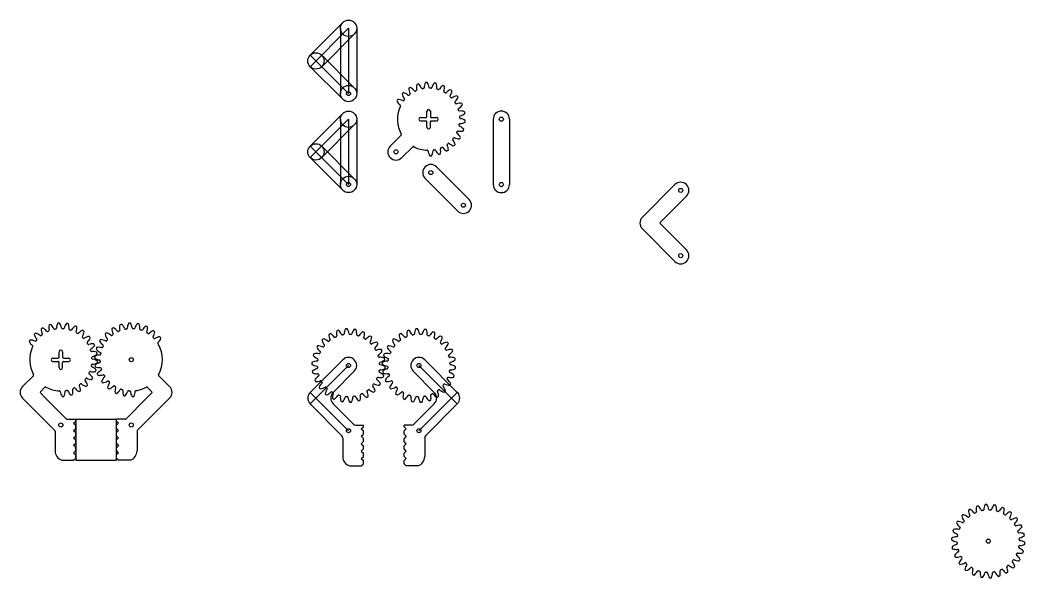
# Model space of a CAD drawing. Header units: millimetres. Extents: x -96 to 4714, y -506 to 1656.
# Drawn here: x -96 to 1137, y -471 to 213 of the extents above; entities that cross this region are included whole.
import ezdxf

# ---------------------------------------------------------------- set-up
doc = ezdxf.new("R2010")
doc.units = ezdxf.units.MM
doc.layers.add('Capa1', color=3, linetype='Continuous')
doc.layers.add('Capa2', color=1, linetype='Continuous')

msp = doc.modelspace()

# ---------------------------------------------------------------- linework, layer by layer
at = {"layer": 'Capa1'}
for p, q in [((259.967, 155.429), (307.038, 202.5)), ((307.038, 202.5), (307.038, 122.5)), ((307.038, 122.5), (259.967, 169.571)), ((259.967, 43.975), (307.038, 91.046)), ((307.038, 91.046), (307.038, 11.046)), ((307.038, 11.046), (259.967, 58.117)), ((259.967, -257.876), (307.038, -210.805)), ((440.479, -257.876), (393.408, -210.805)), ((307.038, -290.805), (259.967, -243.734)), ((393.408, -290.805), (440.479, -243.734)), ((-27.61, -276.693), (22.39, -276.693)), ((-27.61, -276.693), (-27.61, -326.693)), ((22.39, -326.693), (22.39, -276.693)), ((-27.61, -326.693), (22.39, -326.693))]:
    msp.add_line(p, q, dxfattribs=at)
at = {"layer": 'Capa2'}
for p, q in [((259.967, 169.571), (299.967, 209.571)), ((297.038, 202.5), (297.038, 122.5)), ((317.038, 202.5), (317.038, 122.5)), ((274.109, 155.429), (314.109, 195.429)), ((314.109, 129.571), (274.109, 169.571)), ((299.967, 115.429), (259.967, 155.429)), ((403.128, 94.259), (403.128, 100.723)), ((407.428, 100.723), (407.428, 94.259)), ((259.967, 58.117), (299.967, 98.117)), ((297.038, 91.046), (297.038, 11.046)), ((317.038, 91.046), (317.038, 11.046)), ((395.601, 93.196), (402.065, 93.196)), ((395.601, 88.896), (402.065, 88.896)), ((403.128, 81.368), (403.128, 87.832)), ((407.428, 81.368), (407.428, 87.832)), ((408.492, 93.196), (414.956, 93.196)), ((408.492, 88.896), (414.956, 88.896)), ((484.483, 91.046), (484.483, 11.046)), ((504.483, 91.046), (504.483, 11.046)), ((274.109, 43.975), (314.109, 83.975)), ((358.207, 58.117), (371.624, 71.534)), ((314.109, 18.117), (274.109, 58.117)), ((372.349, 43.975), (385.767, 57.392)), ((299.967, 3.975), (259.967, 43.975)), ((455.073, -7.34), (415.073, 32.66)), ((440.931, -21.482), (400.931, 18.518)), ((667.436, -29.129), (707.436, 10.871)), ((689.356, -35.493), (721.578, -3.271)), ((721.578, -69.129), (689.356, -36.908)), ((707.436, -83.271), (667.436, -43.271)), ((-47.945, -200.551), (-47.945, -194.087)), ((-43.645, -194.087), (-43.645, -200.551)), ((-55.472, -201.614), (-49.008, -201.614)), ((-55.472, -205.914), (-49.008, -205.914)), ((-47.945, -213.442), (-47.945, -206.978)), ((-43.645, -213.442), (-43.645, -206.978)), ((-42.581, -201.614), (-36.117, -201.614)), ((-42.581, -205.914), (-36.117, -205.914)), ((259.967, -243.734), (299.967, -203.734)), ((440.479, -243.734), (400.479, -203.734)), ((288.251, -243.734), (314.109, -217.876)), ((412.195, -243.734), (386.337, -217.876)), ((-92.866, -236.693), (-79.449, -223.276)), ((87.646, -236.693), (74.229, -223.276)), ((-70.946, -243.057), (-65.306, -237.418)), ((-64.582, -250.836), (-70.946, -244.472)), ((59.362, -250.836), (65.726, -244.472)), ((65.726, -243.057), (60.087, -237.418)), ((-53.159, -290.543), (-92.866, -250.836)), ((-39.017, -276.401), (-64.582, -250.836)), ((33.797, -276.401), (59.362, -250.836)), ((47.939, -290.543), (87.646, -250.836)), ((298.967, -296.876), (259.967, -257.876)), ((313.109, -282.734), (288.251, -257.876)), ((387.337, -282.734), (412.195, -257.876)), ((401.479, -296.876), (440.479, -257.876)), ((-38.31, -276.693), (-27.61, -276.693)), ((-30.121, -281.467), (-27.597, -278.945)), ((-30.121, -281.467), (-27.599, -283.991)), ((-27.597, -278.945), (-27.61, -276.693)), ((22.377, -278.945), (22.39, -276.693)), ((24.901, -281.467), (22.377, -278.945)), ((24.901, -281.467), (22.38, -283.991)), ((33.09, -276.693), (22.39, -276.693)), ((-52.866, -291.25), (-52.866, -315.416)), ((-30.123, -290.512), (-27.599, -287.991)), ((-30.123, -290.512), (-27.602, -293.036)), ((-27.602, -297.036), (-27.602, -293.036)), ((-27.599, -287.991), (-27.599, -283.991)), ((22.38, -287.991), (22.38, -283.991)), ((24.904, -290.512), (22.38, -287.991)), ((24.904, -290.512), (22.382, -293.036)), ((22.382, -297.036), (22.382, -293.036)), ((47.646, -291.25), (47.646, -315.416)), ((316.109, -283.734), (325.223, -283.734)), ((322.71, -297.553), (325.234, -295.031)), ((322.712, -288.507), (325.236, -285.986)), ((322.712, -288.507), (325.234, -291.031)), ((325.236, -285.986), (325.223, -283.734)), ((325.234, -295.031), (325.234, -291.031)), ((375.21, -285.986), (375.223, -283.734)), ((377.734, -288.507), (375.21, -285.986)), ((377.734, -288.507), (375.213, -291.031)), ((375.213, -295.031), (375.213, -291.031)), ((377.737, -297.553), (375.213, -295.031)), ((384.337, -283.734), (375.223, -283.734)), ((-30.129, -308.603), (-27.605, -306.081)), ((-30.126, -299.557), (-27.602, -297.036)), ((-30.126, -299.557), (-27.605, -302.081)), ((-27.605, -306.081), (-27.605, -302.081)), ((24.906, -299.557), (22.382, -297.036)), ((24.906, -299.557), (22.385, -302.081)), ((22.385, -306.081), (22.385, -302.081)), ((24.909, -308.603), (22.385, -306.081)), ((299.967, -299.876), (299.967, -322.457)), ((322.707, -306.598), (325.231, -304.077)), ((322.707, -306.598), (325.228, -309.122)), ((322.71, -297.553), (325.231, -300.077)), ((325.231, -304.077), (325.231, -300.077)), ((377.737, -297.553), (375.215, -300.077)), ((375.215, -304.077), (375.215, -300.077)), ((377.739, -306.598), (375.215, -304.077)), ((377.739, -306.598), (375.218, -309.122)), ((400.479, -299.876), (400.479, -322.457)), ((-30.131, -317.648), (-27.607, -315.127)), ((-30.131, -317.648), (-27.61, -320.172)), ((-30.129, -308.603), (-27.607, -311.127)), ((-27.61, -324.172), (-27.61, -320.172)), ((-27.607, -315.127), (-27.607, -311.127)), ((24.909, -308.603), (22.388, -311.127)), ((22.388, -315.127), (22.388, -311.127)), ((24.912, -317.648), (22.388, -315.127)), ((24.912, -317.648), (22.39, -320.172)), ((22.39, -324.172), (22.39, -320.172)), ((322.704, -315.643), (325.228, -313.122)), ((322.704, -315.643), (325.226, -318.167)), ((325.226, -322.167), (325.226, -318.167)), ((325.228, -313.122), (325.228, -309.122)), ((375.218, -313.122), (375.218, -309.122)), ((377.742, -315.643), (375.218, -313.122)), ((377.742, -315.643), (375.221, -318.167)), ((375.221, -322.167), (375.221, -318.167)), ((-44.564, -326.693), (-30.134, -326.693)), ((-30.134, -326.693), (-27.61, -324.172)), ((24.914, -326.693), (22.39, -324.172)), ((39.344, -326.693), (24.914, -326.693)), ((322.699, -333.734), (325.223, -331.212)), ((322.702, -324.689), (325.226, -322.167)), ((322.702, -324.689), (325.223, -327.212)), ((325.223, -331.212), (325.223, -327.212)), ((377.745, -324.689), (375.221, -322.167)), ((377.745, -324.689), (375.223, -327.212)), ((375.223, -331.212), (375.223, -327.212)), ((377.747, -333.734), (375.223, -331.212)), ((308.269, -333.734), (322.699, -333.734)), ((392.177, -333.734), (377.747, -333.734))]:
    msp.add_line(p, q, dxfattribs=at)
for centre, radius in [((307.038, 202.5), 10), ((267.038, 162.5), 10), ((307.038, 122.5), 10), ((307.038, 122.5), 2.5), ((307.038, 91.046), 10), ((494.483, 91.046), 2.5), ((267.038, 51.046), 10), ((365.278, 51.046), 2.5), ((408.002, 25.589), 2.5), ((307.038, 11.046), 10), ((307.038, 11.046), 2.5), ((494.483, 11.046), 2.5), ((714.507, 3.8), 2.5), ((448.002, -14.411), 2.5), ((714.507, -76.2), 2.5), ((40.575, -203.764), 2.5), ((307.038, -210.805), 2.5), ((393.408, -210.805), 2.5), ((-45.795, -283.764), 2.5), ((-45.795, -283.764), 2.5), ((40.575, -283.764), 2.5), ((40.575, -283.764), 2.5), ((307.038, -290.805), 2.5), ((393.408, -290.805), 2.5), ((1091.707, -426.124), 2.5)]:
    msp.add_circle(centre, radius, dxfattribs=at)
for centre, radius, start, end in [((414.16, 129.294), 14.292, 152.536647, 178.522092), ((405.278, 91.046), 45, 92.083736, 94.843545), ((391.848, 127.944), 14.292, 8.405189, 34.390634), ((405.278, 91.046), 45, 133.622197, 136.382007), ((370.758, 109.759), 14.292, 49.94365, 75.929096), ((405.278, 91.046), 45, 119.776043, 122.535853), ((395.367, 129.04), 14.292, 180.228954, 206.2144), ((376.239, 117.476), 14.292, 36.097496, 62.082942), ((388.595, 126.485), 1, 216.097496, 295.2083), ((405.278, 91.046), 38.17, 113.257442, 115.2083), ((389.811, 127.033), 1, 293.257442, 12.368246), ((404.748, 130.308), 14.292, 166.3828, 192.368246), ((405.278, 91.046), 45, 105.92989, 108.689699), ((383.408, 123.657), 14.292, 22.251343, 48.236788), ((397.561, 129.448), 1, 202.251343, 281.362146), ((405.278, 91.046), 38.17, 99.411289, 101.362146), ((398.873, 129.688), 1, 279.411289, 358.522092), ((406.976, 130.179), 1, 188.405189, 267.515992), ((405.278, 91.046), 38.17, 85.565135, 87.515992), ((408.307, 130.098), 1, 265.565135, 344.675938), ((423.055, 126.057), 14.292, 138.690493, 164.675938), ((405.278, 91.046), 45, 78.237582, 80.997391), ((401.069, 130.085), 14.292, 354.559035, 20.54448), ((416.292, 128.635), 1, 174.559035, 253.669838), ((405.278, 91.046), 38.17, 71.718981, 73.669838), ((417.565, 128.239), 1, 251.718981, 330.829784), ((430.917, 120.785), 14.292, 124.844339, 150.829784), ((405.278, 91.046), 45, 64.391428, 67.151237), ((424.967, 124.907), 1, 160.712881, 239.823685), ((410.534, 129.958), 14.292, 340.712881, 6.698327), ((405.278, 91.046), 38.17, 57.872827, 59.823685), ((426.109, 124.217), 1, 237.872827, 316.98363), ((437.289, 113.785), 14.292, 110.998185, 136.98363), ((419.694, 127.57), 14.292, 326.866727, 352.852173), ((405.278, 91.046), 45, 50.545274, 53.305083), ((405.278, 91.046), 45, 147.468351, 150.22816), ((378.846, 120.082), 14.292, 207.921262, 233.906707), ((367.283, 100.954), 14.292, 63.789804, 89.77525), ((386.563, 125.564), 14.292, 194.075108, 220.060554), ((374.037, 114.673), 1, 243.789804, 322.900608), ((405.278, 91.046), 38.17, 140.94975, 142.900608), ((374.859, 115.723), 1, 320.94975, 40.060554), ((380.599, 121.463), 1, 229.94365, 309.054454), ((405.278, 91.046), 38.17, 127.103596, 129.054454), ((381.649, 122.285), 1, 307.103596, 26.2144), ((432.499, 119.211), 1, 146.866727, 225.977531), ((405.278, 91.046), 38.17, 44.026673, 45.977531), ((433.442, 118.268), 1, 224.026673, 303.137477), ((441.801, 105.464), 14.292, 97.152031, 123.137477), ((438.448, 111.879), 1, 133.020573, 212.131377), ((405.278, 91.046), 38.17, 30.180519, 32.131377), ((428.016, 123.058), 14.292, 313.020573, 339.006019), ((405.278, 91.046), 45, 36.69912, 39.45893), ((405.278, 91.046), 38.17, 156.746762, 208.690379), ((405.278, 91.046), 38.17, 154.795904, 156.746762), ((369.837, 107.726), 1, 334.795904, 53.906707), ((405.278, 100.723), 2.15, 0, 180), ((439.138, 110.737), 1, 210.180519, 289.291323), ((444.19, 96.304), 14.292, 83.305877, 109.291323), ((442.47, 103.335), 1, 119.17442, 198.285223), ((405.278, 91.046), 38.17, 16.334365, 18.285223), ((442.867, 102.062), 1, 196.334365, 275.445169), ((435.016, 116.687), 14.292, 299.17442, 325.159865), ((444.318, 86.839), 14.292, 69.459723, 95.445169), ((405.278, 91.046), 45, 22.852967, 25.612776), ((405.278, 91.046), 45, 9.006813, 11.766622), ((494.483, 91.046), 10, 0, 180), ((395.601, 91.046), 2.15, 90, 270), ((402.065, 94.196), 1, 270, 315.572996), ((402.065, 87.896), 1, 44.427004, 90), ((405.278, 91.046), 3.5, 134.427004, 135.572996), ((405.278, 91.046), 3.5, 224.427004, 225.572996), ((402.128, 94.259), 1, 314.427004, 0), ((402.128, 87.832), 1, 0, 45.572996), ((408.428, 94.259), 1, 180, 225.572996), ((408.428, 87.832), 1, 134.427004, 180), ((405.278, 91.046), 3.5, 44.427004, 45.572996), ((405.278, 91.046), 3.5, 314.427004, 315.572996), ((408.492, 94.196), 1, 224.427004, 270), ((408.492, 87.896), 1, 90, 135.572996), ((414.956, 91.046), 2.15, 270, 90), ((444.331, 94.077), 1, 105.328266, 184.439069), ((405.278, 91.046), 38.17, 2.488212, 4.439069), ((444.411, 92.746), 1, 182.488212, 261.599015), ((443.526, 99.93), 14.292, 271.482112, 297.467557), ((440.288, 108.825), 14.292, 285.328266, 311.313711), ((442.177, 77.619), 14.292, 55.61357, 81.599015), ((405.278, 91.046), 45, 355.160659, 357.920468), ((405.278, 81.368), 2.15, 180, 0), ((440.719, 74.365), 1, 154.795904, 233.906707), ((405.278, 91.046), 38.17, 334.795904, 336.746762), ((441.266, 75.582), 1, 77.635958, 156.746762), ((444.541, 90.519), 14.292, 257.635958, 283.621403), ((443.681, 83.332), 1, 168.642058, 247.752861), ((405.278, 91.046), 38.17, 348.642058, 350.592915), ((443.921, 84.643), 1, 91.482112, 170.592915), ((437.892, 69.178), 14.292, 41.767416, 67.752861), ((405.278, 91.046), 45, 341.314505, 344.074314), ((370.917, 72.241), 1, 315, 28.690379), ((429.958, 60.628), 1, 49.94365, 129.054454), ((435.697, 66.369), 1, 140.94975, 220.060554), ((405.278, 91.046), 38.17, 320.94975, 322.900608), ((423.994, 56.527), 14.292, 14.075108, 40.060554), ((436.52, 67.418), 1, 63.789804, 142.900608), ((443.273, 81.138), 14.292, 243.789804, 269.77525), ((431.711, 62.009), 14.292, 27.921262, 53.906707), ((405.278, 91.046), 45, 327.468351, 330.22816), ((365.278, 51.046), 10, 135, 315), ((386.474, 56.685), 1, 61.309621, 135), ((405.278, 91.046), 38.17, 241.309621, 267.515992), ((405.278, 91.046), 38.17, 265.565135, 267.515992), ((403.581, 51.913), 1, 8.405189, 87.515992), ((418.708, 54.148), 14.292, 188.405189, 214.390634), ((396.397, 52.797), 14.292, 332.536647, 358.522092), ((411.683, 52.403), 1, 99.411289, 178.522092), ((405.278, 91.046), 38.17, 279.411289, 281.362146), ((412.995, 52.643), 1, 22.251343, 101.362146), ((427.148, 58.434), 14.292, 202.251343, 228.236788), ((405.808, 51.783), 14.292, 346.3828, 12.368246), ((420.745, 55.059), 1, 113.257442, 192.368246), ((405.278, 91.046), 38.17, 293.257442, 295.2083), ((421.961, 55.606), 1, 36.097496, 115.2083), ((434.317, 64.615), 14.292, 216.097496, 242.082942), ((405.278, 91.046), 45, 299.776043, 302.535853), ((428.908, 59.806), 1, 127.103596, 206.2144), ((415.189, 53.051), 14.292, 0.228954, 26.2144), ((405.278, 91.046), 38.17, 307.103596, 309.054454), ((439.798, 72.333), 14.292, 229.94365, 255.929096), ((405.278, 91.046), 45, 313.622197, 316.382007), ((405.278, 91.046), 45, 272.083736, 274.843545), ((405.278, 91.046), 45, 285.92989, 288.689699), ((408.002, 25.589), 10, 45, 225), ((714.507, 3.8), 10, 315, 135), ((494.483, 11.046), 10, 180, 0), ((448.002, -14.411), 10, 225, 45), ((674.507, -36.2), 10, 135, 225), ((690.063, -36.2), 1, 135, 225), ((714.507, -76.2), 10, 225, 45), ((-36.913, -165.516), 14.292, 152.536647, 178.522092), ((-45.795, -203.764), 45, 92.083736, 94.843545), ((-59.225, -166.867), 14.292, 8.405189, 34.390634), ((-28.018, -168.753), 14.292, 138.690493, 164.675938), ((-45.795, -203.764), 45, 78.237582, 80.997391), ((-50.004, -164.725), 14.292, 354.559035, 20.54448), ((49.893, -165.62), 14.292, 151.882528, 177.867973), ((40.575, -203.764), 45, 91.429617, 94.189426), ((27.568, -166.716), 14.292, 7.75107, 33.736516), ((58.751, -168.958), 14.292, 138.036374, 164.021819), ((40.575, -203.764), 45, 77.583463, 80.343272), ((36.812, -164.679), 14.292, 353.904916, 19.890362), ((-45.795, -203.764), 45, 133.622197, 136.382007), ((-80.315, -185.052), 14.292, 49.94365, 75.929096), ((-45.795, -203.764), 45, 119.776043, 122.535853), ((-55.706, -165.77), 14.292, 180.228954, 206.2144), ((-69.424, -172.525), 1, 307.103596, 26.2144), ((-74.834, -177.334), 14.292, 36.097496, 62.082942), ((-62.478, -168.325), 1, 216.097496, 295.2083), ((-45.795, -203.764), 38.17, 113.257442, 115.2083), ((-61.262, -167.778), 1, 293.257442, 12.368246), ((-46.325, -164.502), 14.292, 166.3828, 192.368246), ((-45.795, -203.764), 45, 105.92989, 108.689699), ((-67.665, -171.153), 14.292, 22.251343, 48.236788), ((-53.512, -165.362), 1, 202.251343, 281.362146), ((-45.795, -203.764), 38.17, 99.411289, 101.362146), ((-52.2, -165.122), 1, 279.411289, 358.522092), ((-44.097, -164.631), 1, 188.405189, 267.515992), ((-45.795, -203.764), 38.17, 85.565135, 87.515992), ((-42.766, -164.712), 1, 265.565135, 344.675938), ((-34.781, -166.175), 1, 174.559035, 253.669838), ((-45.795, -203.764), 38.17, 71.718981, 73.669838), ((-33.508, -166.572), 1, 251.718981, 330.829784), ((-20.156, -174.025), 14.292, 124.844339, 150.829784), ((-45.795, -203.764), 45, 64.391428, 67.151237), ((-26.106, -169.903), 1, 160.712881, 239.823685), ((-40.539, -164.852), 14.292, 340.712881, 6.698327), ((-45.795, -203.764), 38.17, 57.872827, 59.823685), ((-24.964, -170.593), 1, 237.872827, 316.98363), ((-13.784, -181.025), 14.292, 110.998185, 136.98363), ((-31.379, -167.24), 14.292, 326.866727, 352.852173), ((-45.795, -203.764), 45, 50.545274, 53.305083), ((40.575, -203.764), 45, 132.968079, 135.727888), ((22.255, -169.034), 14.292, 193.420989, 219.406435), ((6.271, -184.659), 14.292, 49.289532, 75.274977), ((31.099, -165.659), 14.292, 179.574836, 205.560281), ((40.575, -203.764), 45, 119.121925, 121.881734), ((17.304, -172.257), 1, 306.449477, 25.560281), ((11.84, -177.004), 14.292, 35.443378, 61.428823), ((24.298, -168.137), 1, 215.443378, 294.554181), ((40.575, -203.764), 38.17, 112.603324, 114.554181), ((25.52, -167.603), 1, 292.603324, 11.714127), ((40.494, -164.499), 14.292, 165.728682, 191.714127), ((40.575, -203.764), 45, 105.275771, 108.03558), ((19.079, -170.905), 14.292, 21.597224, 47.582669), ((33.297, -165.277), 1, 201.597224, 280.708027), ((40.575, -203.764), 38.17, 98.75717, 100.708027), ((34.612, -165.051), 1, 278.75717, 357.867973), ((42.72, -164.653), 1, 187.75107, 266.861874), ((40.575, -203.764), 38.17, 84.911016, 86.861874), ((44.05, -164.749), 1, 264.911016, 344.021819), ((52.017, -166.303), 1, 173.904916, 253.01572), ((40.575, -203.764), 38.17, 71.064862, 73.01572), ((53.286, -166.714), 1, 251.064862, 330.175666), ((66.552, -174.319), 14.292, 124.19022, 150.175666), ((40.575, -203.764), 45, 63.737309, 66.497119), ((60.65, -170.13), 1, 160.058762, 239.169566), ((46.275, -164.914), 14.292, 340.058762, 6.044208), ((40.575, -203.764), 38.17, 57.218708, 59.169566), ((61.783, -170.833), 1, 237.218708, 316.329512), ((72.844, -181.392), 14.292, 110.344066, 136.329512), ((55.407, -167.407), 14.292, 326.212609, 352.198054), ((40.575, -203.764), 45, 49.891156, 52.650965), ((307.038, -210.805), 45, 119.776043, 122.535853), ((277.999, -184.375), 14.292, 36.097496, 62.082942), ((306.508, -171.543), 14.292, 166.3828, 192.368246), ((307.038, -210.805), 45, 105.92989, 108.689699), ((285.168, -178.193), 14.292, 22.251343, 48.236788), ((300.633, -172.162), 1, 279.411289, 358.522092), ((315.92, -172.557), 14.292, 152.536647, 178.522092), ((307.038, -210.805), 45, 92.083736, 94.843545), ((293.608, -173.907), 14.292, 8.405189, 34.390634), ((308.736, -171.672), 1, 188.405189, 267.515992), ((310.067, -171.752), 1, 265.565135, 344.675938), ((324.815, -175.794), 14.292, 138.690493, 164.675938), ((307.038, -210.805), 45, 78.237582, 80.997391), ((302.829, -171.765), 14.292, 354.559035, 20.54448), ((332.677, -181.065), 14.292, 124.844339, 150.829784), ((307.038, -210.805), 45, 64.391428, 67.151237), ((312.294, -171.892), 14.292, 340.712881, 6.698327), ((393.408, -210.805), 45, 119.776043, 122.535853), ((364.37, -184.375), 14.292, 36.097496, 62.082942), ((392.878, -171.543), 14.292, 166.3828, 192.368246), ((393.408, -210.805), 45, 105.92989, 108.689699), ((371.539, -178.193), 14.292, 22.251343, 48.236788), ((387.003, -172.162), 1, 279.411289, 358.522092), ((402.29, -172.557), 14.292, 152.536647, 178.522092), ((393.408, -210.805), 45, 92.083736, 94.843545), ((379.979, -173.907), 14.292, 8.405189, 34.390634), ((395.106, -171.672), 1, 188.405189, 267.515992), ((396.437, -171.752), 1, 265.565135, 344.675938), ((411.185, -175.794), 14.292, 138.690493, 164.675938), ((393.408, -210.805), 45, 78.237582, 80.997391), ((389.199, -171.765), 14.292, 354.559035, 20.54448), ((419.047, -181.065), 14.292, 124.844339, 150.829784), ((393.408, -210.805), 45, 64.391428, 67.151237), ((398.664, -171.892), 14.292, 340.712881, 6.698327), ((-45.795, -203.764), 45, 147.468351, 150.22816), ((-72.227, -174.728), 14.292, 207.921262, 233.906707), ((-83.79, -193.857), 14.292, 63.789804, 89.77525), ((-64.51, -169.246), 14.292, 194.075108, 220.060554), ((-77.036, -180.137), 1, 243.789804, 322.900608), ((-45.795, -203.764), 38.17, 140.94975, 142.900608), ((-76.214, -179.087), 1, 320.94975, 40.060554), ((-70.474, -173.347), 1, 229.94365, 309.054454), ((-45.795, -203.764), 38.17, 127.103596, 129.054454), ((-18.574, -175.599), 1, 146.866727, 225.977531), ((-45.795, -203.764), 38.17, 44.026673, 45.977531), ((-17.631, -176.542), 1, 224.026673, 303.137477), ((-9.272, -189.346), 14.292, 97.152031, 123.137477), ((-12.625, -182.931), 1, 133.020573, 212.131377), ((-45.795, -203.764), 38.17, 30.180519, 32.131377), ((-23.057, -171.752), 14.292, 313.020573, 339.006019), ((-11.935, -184.073), 1, 210.180519, 289.291323), ((-6.883, -198.506), 14.292, 83.305877, 109.291323), ((-45.795, -203.764), 45, 36.69912, 39.45893), ((-45.795, -203.764), 45, 22.852967, 25.612776), ((40.575, -203.764), 45, 146.814232, 149.574042), ((14.476, -174.428), 14.292, 207.267143, 233.252589), ((2.696, -193.423), 14.292, 63.135685, 89.121131), ((9.606, -179.782), 1, 243.135685, 322.246489), ((40.575, -203.764), 38.17, 140.295631, 142.246489), ((10.44, -178.742), 1, 320.295631, 39.406435), ((16.245, -173.067), 1, 229.289532, 308.400335), ((40.575, -203.764), 38.17, 126.449477, 128.400335), ((68.116, -175.911), 1, 146.212609, 225.323412), ((40.575, -203.764), 38.17, 43.372554, 45.323412), ((69.048, -176.865), 1, 223.372554, 302.483358), ((77.26, -189.764), 14.292, 96.497912, 122.483358), ((73.981, -183.312), 1, 132.366455, 211.477258), ((40.575, -203.764), 38.17, 29.526401, 31.477258), ((63.677, -172.013), 14.292, 312.366455, 338.3519), ((40.575, -203.764), 45, 36.045002, 38.804811), ((307.038, -210.805), 45, 133.622197, 136.382007), ((288.323, -176.286), 14.292, 194.075108, 220.060554), ((272.518, -192.092), 14.292, 49.94365, 75.929096), ((282.359, -180.388), 1, 229.94365, 309.054454), ((297.127, -172.81), 14.292, 180.228954, 206.2144), ((307.038, -210.805), 38.17, 127.103596, 129.054454), ((283.409, -179.565), 1, 307.103596, 26.2144), ((290.355, -175.365), 1, 216.097496, 295.2083), ((307.038, -210.805), 38.17, 113.257442, 115.2083), ((291.571, -174.818), 1, 293.257442, 12.368246), ((299.321, -172.403), 1, 202.251343, 281.362146), ((307.038, -210.805), 38.17, 99.411289, 101.362146), ((307.038, -210.805), 38.17, 85.565135, 87.515992), ((318.052, -173.215), 1, 174.559035, 253.669838), ((307.038, -210.805), 38.17, 71.718981, 73.669838), ((319.325, -173.612), 1, 251.718981, 330.829784), ((326.727, -176.943), 1, 160.712881, 239.823685), ((307.038, -210.805), 38.17, 57.872827, 59.823685), ((327.869, -177.633), 1, 237.872827, 316.98363), ((339.049, -188.065), 14.292, 110.998185, 136.98363), ((334.259, -182.639), 1, 146.866727, 225.977531), ((321.454, -174.281), 14.292, 326.866727, 352.852173), ((307.038, -210.805), 38.17, 44.026673, 45.977531), ((307.038, -210.805), 45, 50.545274, 53.305083), ((335.202, -183.582), 1, 224.026673, 303.137477), ((343.561, -196.387), 14.292, 97.152031, 123.137477), ((329.776, -178.792), 14.292, 313.020573, 339.006019), ((307.038, -210.805), 45, 36.69912, 39.45893), ((393.408, -210.805), 45, 133.622197, 136.382007), ((374.693, -176.286), 14.292, 194.075108, 220.060554), ((358.888, -192.092), 14.292, 49.94365, 75.929096), ((368.729, -180.388), 1, 229.94365, 309.054454), ((383.498, -172.81), 14.292, 180.228954, 206.2144), ((393.408, -210.805), 38.17, 127.103596, 129.054454), ((369.779, -179.565), 1, 307.103596, 26.2144), ((376.725, -175.365), 1, 216.097496, 295.2083), ((393.408, -210.805), 38.17, 113.257442, 115.2083), ((377.941, -174.818), 1, 293.257442, 12.368246), ((385.691, -172.403), 1, 202.251343, 281.362146), ((393.408, -210.805), 38.17, 99.411289, 101.362146), ((393.408, -210.805), 38.17, 85.565135, 87.515992), ((404.422, -173.215), 1, 174.559035, 253.669838), ((393.408, -210.805), 38.17, 71.718981, 73.669838), ((405.695, -173.612), 1, 251.718981, 330.829784), ((413.097, -176.943), 1, 160.712881, 239.823685), ((393.408, -210.805), 38.17, 57.872827, 59.823685), ((414.239, -177.633), 1, 237.872827, 316.98363), ((425.419, -188.065), 14.292, 110.998185, 136.98363), ((420.629, -182.639), 1, 146.866727, 225.977531), ((407.824, -174.281), 14.292, 326.866727, 352.852173), ((393.408, -210.805), 38.17, 44.026673, 45.977531), ((393.408, -210.805), 45, 50.545274, 53.305083), ((421.572, -183.582), 1, 224.026673, 303.137477), ((429.931, -196.387), 14.292, 97.152031, 123.137477), ((416.146, -178.792), 14.292, 313.020573, 339.006019), ((393.408, -210.805), 45, 36.69912, 39.45893), ((-45.795, -203.764), 38.17, 156.746762, 208.690379), ((-45.795, -203.764), 38.17, 154.795904, 156.746762), ((-81.236, -187.084), 1, 334.795904, 53.906707), ((-45.795, -194.087), 2.15, 0, 180), ((-8.603, -191.475), 1, 119.17442, 198.285223), ((-45.795, -203.764), 38.17, 16.334365, 18.285223), ((-8.206, -192.748), 1, 196.334365, 275.445169), ((-16.057, -178.123), 14.292, 299.17442, 325.159865), ((-6.755, -207.971), 14.292, 69.459723, 95.445169), ((-10.785, -185.985), 14.292, 285.328266, 311.313711), ((40.575, -203.764), 45, 160.660386, 163.420196), ((8.214, -181.526), 14.292, 221.113297, 247.098743), ((1.321, -202.789), 14.292, 76.981839, 102.967285), ((-45.795, -203.764), 45, 9.006813, 11.766622), ((2.008, -196.921), 1, 270.827993, 349.938797), ((2.263, -195.613), 1, 347.987939, 67.098743), ((40.575, -203.764), 38.17, 167.987939, 169.938797), ((4.766, -187.891), 1, 256.981839, 336.092643), ((40.575, -203.764), 38.17, 154.141785, 156.092643), ((5.327, -186.681), 1, 334.141785, 53.252589), ((40.575, -203.764), 38.17, 331.309623, 29.526401), ((307.038, -210.805), 45, 161.314505, 164.074314), ((267.776, -210.278), 14.292, 77.635958, 103.621403), ((307.038, -210.805), 45, 147.468351, 150.22816), ((280.606, -181.768), 14.292, 207.921262, 233.906707), ((269.043, -200.897), 14.292, 63.789804, 89.77525), ((271.05, -195.341), 1, 257.635958, 336.746762), ((307.038, -210.805), 38.17, 154.795904, 156.746762), ((271.597, -194.125), 1, 334.795904, 53.906707), ((275.797, -187.178), 1, 243.789804, 322.900608), ((307.038, -210.805), 38.17, 140.94975, 142.900608), ((276.619, -186.128), 1, 320.94975, 40.060554), ((340.208, -189.972), 1, 133.020573, 212.131377), ((307.038, -210.805), 38.17, 30.180519, 32.131377), ((340.898, -191.113), 1, 210.180519, 289.291323), ((345.95, -205.546), 14.292, 83.305877, 109.291323), ((336.776, -185.164), 14.292, 299.17442, 325.159865), ((307.038, -210.805), 45, 22.852967, 25.612776), ((393.408, -210.805), 45, 161.314505, 164.074314), ((354.146, -210.278), 14.292, 77.635958, 103.621403), ((393.408, -210.805), 45, 147.468351, 150.22816), ((366.976, -181.768), 14.292, 207.921262, 233.906707), ((355.413, -200.897), 14.292, 63.789804, 89.77525), ((357.42, -195.341), 1, 257.635958, 336.746762), ((393.408, -210.805), 38.17, 154.795904, 156.746762), ((357.967, -194.125), 1, 334.795904, 53.906707), ((362.167, -187.178), 1, 243.789804, 322.900608), ((393.408, -210.805), 38.17, 140.94975, 142.900608), ((362.989, -186.128), 1, 320.94975, 40.060554), ((426.579, -189.972), 1, 133.020573, 212.131377), ((393.408, -210.805), 38.17, 30.180519, 32.131377), ((427.268, -191.113), 1, 210.180519, 289.291323), ((432.32, -205.546), 14.292, 83.305877, 109.291323), ((423.146, -185.164), 14.292, 299.17442, 325.159865), ((393.408, -210.805), 45, 22.852967, 25.612776), ((-55.472, -203.764), 2.15, 90, 270), ((-49.008, -200.614), 1, 270, 315.572996), ((-49.008, -206.914), 1, 44.427004, 90), ((-45.795, -203.764), 3.5, 134.427004, 135.572996), ((-45.795, -203.764), 3.5, 224.427004, 225.572996), ((-48.945, -200.551), 1, 314.427004, 0), ((-48.945, -206.978), 1, 0, 45.572996), ((-42.645, -200.551), 1, 180, 225.572996), ((-42.645, -206.978), 1, 134.427004, 180), ((-45.795, -203.764), 3.5, 44.427004, 45.572996), ((-45.795, -203.764), 3.5, 314.427004, 315.572996), ((-42.581, -200.614), 1, 224.427004, 270), ((-42.581, -206.914), 1, 90, 135.572996), ((-36.117, -203.764), 2.15, 270, 90), ((-7.152, -210.167), 1, 91.482112, 170.592915), ((-6.742, -200.733), 1, 105.328266, 184.439069), ((-45.795, -203.764), 38.17, 2.488212, 4.439069), ((-6.662, -202.064), 1, 182.488212, 261.599015), ((-7.547, -194.88), 14.292, 271.482112, 297.467557), ((-8.896, -217.191), 14.292, 55.61357, 81.599015), ((40.575, -203.764), 45, 174.50654, 177.266349), ((3.832, -189.917), 14.292, 234.959451, 260.944896), ((2.229, -212.212), 14.292, 90.827993, 116.813439), ((5.365, -221.143), 14.292, 104.674147, 130.659592), ((-45.795, -203.764), 45, 355.160659, 357.920468), ((1.425, -205.018), 1, 1.834093, 80.944896), ((1.491, -206.35), 1, 284.674147, 3.78495), ((40.575, -203.764), 38.17, 181.834093, 183.78495), ((307.038, -210.805), 45, 175.160659, 177.920468), ((270.139, -197.378), 14.292, 235.61357, 261.599015), ((268.791, -219.689), 14.292, 91.482112, 117.467557), ((274.425, -188.938), 14.292, 221.767416, 247.752861), ((268.395, -204.403), 1, 271.482112, 350.592915), ((268.635, -203.091), 1, 348.642058, 67.752861), ((307.038, -210.805), 38.17, 168.642058, 170.592915), ((307.038, -210.805), 10, 315, 135), ((344.23, -198.515), 1, 119.17442, 198.285223), ((307.038, -210.805), 38.17, 16.334365, 18.285223), ((344.627, -199.789), 1, 196.334365, 275.445169), ((346.078, -215.011), 14.292, 69.459723, 95.445169), ((346.091, -207.773), 1, 105.328266, 184.439069), ((307.038, -210.805), 38.17, 2.488212, 4.439069), ((346.171, -209.104), 1, 182.488212, 261.599015), ((342.048, -193.026), 14.292, 285.328266, 311.313711), ((393.408, -210.805), 45, 175.160659, 177.920468), ((356.509, -197.378), 14.292, 235.61357, 261.599015), ((355.161, -219.689), 14.292, 91.482112, 117.467557), ((360.795, -188.938), 14.292, 221.767416, 247.752861), ((307.038, -210.805), 45, 9.006813, 11.766622), ((354.765, -204.403), 1, 271.482112, 350.592915), ((355.005, -203.091), 1, 348.642058, 67.752861), ((393.408, -210.805), 38.17, 168.642058, 170.592915), ((393.408, -210.805), 10, 45, 225), ((430.6, -198.515), 1, 119.17442, 198.285223), ((393.408, -210.805), 38.17, 16.334365, 18.285223), ((430.997, -199.789), 1, 196.334365, 275.445169), ((432.448, -215.011), 14.292, 69.459723, 95.445169), ((432.461, -207.773), 1, 105.328266, 184.439069), ((393.408, -210.805), 38.17, 2.488212, 4.439069), ((432.541, -209.104), 1, 182.488212, 261.599015), ((428.418, -193.026), 14.292, 285.328266, 311.313711), ((393.408, -210.805), 45, 9.006813, 11.766622), ((-45.795, -213.442), 2.15, 180, 0), ((-10.354, -220.445), 1, 154.795904, 233.906707), ((-45.795, -203.764), 38.17, 334.795904, 336.746762), ((-19.362, -232.801), 14.292, 27.921262, 53.906707), ((-9.807, -219.229), 1, 77.635958, 156.746762), ((-6.532, -204.292), 14.292, 257.635958, 283.621403), ((-7.392, -211.479), 1, 168.642058, 247.752861), ((-45.795, -203.764), 38.17, 348.642058, 350.592915), ((-13.181, -225.632), 14.292, 41.767416, 67.752861), ((40.575, -203.764), 45, 188.352694, 191.112503), ((1.586, -199.113), 14.292, 248.805605, 274.79105), ((-45.795, -203.764), 45, 341.314505, 344.074314), ((10.547, -229.064), 14.292, 118.520301, 144.505746), ((40.575, -203.764), 45, 202.198848, 204.958657), ((2.863, -214.351), 1, 15.680247, 94.79105), ((3.245, -215.629), 1, 298.520301, 17.631104), ((40.575, -203.764), 38.17, 195.680247, 197.631104), ((272.028, -228.584), 14.292, 105.328266, 131.313711), ((307.038, -210.805), 45, 189.006813, 191.766622), ((267.998, -206.599), 14.292, 249.459723, 275.445169), ((267.905, -212.505), 1, 2.488212, 81.599015), ((267.986, -213.837), 1, 285.328266, 4.439069), ((307.038, -210.805), 38.17, 182.488212, 184.439069), ((269.449, -221.821), 1, 16.334365, 95.445169), ((307.038, -210.805), 38.17, 196.334365, 198.285223), ((345.441, -218.519), 1, 168.642058, 247.752861), ((307.038, -210.805), 38.17, 348.642058, 350.592915), ((345.681, -217.207), 1, 91.482112, 170.592915), ((339.652, -232.672), 14.292, 41.767416, 67.752861), ((345.286, -201.921), 14.292, 271.482112, 297.467557), ((343.937, -224.232), 14.292, 55.61357, 81.599015), ((358.398, -228.584), 14.292, 105.328266, 131.313711), ((393.408, -210.805), 45, 189.006813, 191.766622), ((354.368, -206.599), 14.292, 249.459723, 275.445169), ((307.038, -210.805), 45, 355.160659, 357.920468), ((354.275, -212.505), 1, 2.488212, 81.599015), ((354.356, -213.837), 1, 285.328266, 4.439069), ((393.408, -210.805), 38.17, 182.488212, 184.439069), ((355.819, -221.821), 1, 16.334365, 95.445169), ((393.408, -210.805), 38.17, 196.334365, 198.285223), ((431.811, -218.519), 1, 168.642058, 247.752861), ((393.408, -210.805), 38.17, 348.642058, 350.592915), ((432.051, -217.207), 1, 91.482112, 170.592915), ((426.022, -232.672), 14.292, 41.767416, 67.752861), ((431.656, -201.921), 14.292, 271.482112, 297.467557), ((430.307, -224.232), 14.292, 55.61357, 81.599015), ((393.408, -210.805), 45, 355.160659, 357.920468), ((-80.156, -222.569), 1, 315, 28.690379), ((-45.795, -203.764), 38.17, 307.103596, 309.054454), ((-21.115, -234.182), 1, 49.94365, 129.054454), ((-11.275, -222.477), 14.292, 229.94365, 255.929096), ((-15.376, -228.442), 1, 140.94975, 220.060554), ((-45.795, -203.764), 38.17, 320.94975, 322.900608), ((-27.079, -238.283), 14.292, 14.075108, 40.060554), ((-14.553, -227.392), 1, 63.789804, 142.900608), ((-7.799, -213.672), 14.292, 243.789804, 269.77525), ((-45.795, -203.764), 45, 327.468351, 330.22816), ((1.606, -208.579), 14.292, 262.651759, 288.637204), ((17.474, -235.516), 14.292, 132.366455, 158.3519), ((40.575, -203.764), 45, 216.045002, 218.804811), ((3.89, -217.765), 14.292, 276.497912, 302.483358), ((6.492, -223.068), 1, 29.526401, 108.637204), ((40.575, -203.764), 38.17, 209.526401, 211.477258), ((7.169, -224.217), 1, 312.366455, 31.477258), ((12.103, -230.664), 1, 43.372554, 122.483358), ((25.744, -240.122), 14.292, 146.212609, 172.198054), ((40.575, -203.764), 38.17, 223.372554, 225.323412), ((13.035, -231.618), 1, 326.212609, 45.323412), ((74.936, -222.569), 1, 151.309623, 225), ((277.3, -236.446), 14.292, 119.17442, 145.159865), ((307.038, -210.805), 45, 202.852967, 205.612776), ((268.126, -216.064), 14.292, 263.305877, 289.291323), ((269.846, -223.094), 1, 299.17442, 18.285223), ((284.301, -242.818), 14.292, 133.020573, 159.006019), ((273.178, -230.497), 1, 30.180519, 109.291323), ((307.038, -210.805), 38.17, 210.180519, 212.131377), ((273.868, -231.638), 1, 313.020573, 32.131377), ((307.038, -210.805), 38.17, 320.94975, 322.900608), ((338.28, -234.432), 1, 63.789804, 142.900608), ((345.033, -220.713), 14.292, 243.789804, 269.77525), ((342.479, -227.485), 1, 154.795904, 233.906707), ((307.038, -210.805), 38.17, 334.795904, 336.746762), ((333.471, -239.842), 14.292, 27.921262, 53.906707), ((343.026, -226.269), 1, 77.635958, 156.746762), ((346.301, -211.332), 14.292, 257.635958, 283.621403), ((307.038, -210.805), 45, 327.468351, 330.22816), ((307.038, -210.805), 45, 341.314505, 344.074314), ((363.67, -236.446), 14.292, 119.17442, 145.159865), ((393.408, -210.805), 45, 202.852967, 205.612776), ((354.496, -216.064), 14.292, 263.305877, 289.291323), ((356.216, -223.094), 1, 299.17442, 18.285223), ((370.671, -242.818), 14.292, 133.020573, 159.006019), ((359.548, -230.497), 1, 30.180519, 109.291323), ((393.408, -210.805), 38.17, 210.180519, 212.131377), ((360.238, -231.638), 1, 313.020573, 32.131377), ((393.408, -210.805), 38.17, 320.94975, 322.900608), ((424.65, -234.432), 1, 63.789804, 142.900608), ((431.404, -220.713), 14.292, 243.789804, 269.77525), ((428.849, -227.485), 1, 154.795904, 233.906707), ((393.408, -210.805), 38.17, 334.795904, 336.746762), ((419.841, -239.842), 14.292, 27.921262, 53.906707), ((429.396, -226.269), 1, 77.635958, 156.746762), ((432.671, -211.332), 14.292, 257.635958, 283.621403), ((393.408, -210.805), 45, 327.468351, 330.22816), ((393.408, -210.805), 45, 341.314505, 344.074314), ((-85.795, -243.764), 10, 135, 225), ((-70.238, -243.764), 1, 135, 225), ((-64.599, -238.125), 1, 61.309621, 135), ((-45.795, -203.764), 38.17, 241.309621, 267.515992), ((-45.795, -203.764), 38.17, 265.565135, 267.515992), ((-47.492, -242.898), 1, 8.405189, 87.515992), ((-32.365, -240.662), 14.292, 188.405189, 214.390634), ((-54.676, -242.013), 14.292, 332.536647, 358.522092), ((-39.39, -242.407), 1, 99.411289, 178.522092), ((-45.795, -203.764), 38.17, 279.411289, 281.362146), ((-38.078, -242.167), 1, 22.251343, 101.362146), ((-23.925, -236.376), 14.292, 202.251343, 228.236788), ((-45.795, -203.764), 45, 285.92989, 288.689699), ((-45.265, -243.027), 14.292, 346.3828, 12.368246), ((-30.328, -239.751), 1, 113.257442, 192.368246), ((-45.795, -203.764), 38.17, 293.257442, 295.2083), ((-29.112, -239.204), 1, 36.097496, 115.2083), ((-16.756, -230.195), 14.292, 216.097496, 242.082942), ((-45.795, -203.764), 45, 299.776043, 302.535853), ((-22.165, -235.004), 1, 127.103596, 206.2144), ((-35.884, -241.759), 14.292, 0.228954, 26.2144), ((-45.795, -203.764), 45, 313.622197, 316.382007), ((40.575, -203.764), 45, 229.891156, 232.650965), ((8.307, -226.137), 14.292, 290.344066, 316.329512), ((19.367, -236.696), 1, 57.218708, 136.329512), ((40.575, -203.764), 38.17, 237.218708, 239.169566), ((34.876, -242.614), 14.292, 160.058762, 186.044208), ((40.575, -203.764), 45, 243.737309, 246.497119), ((20.501, -237.399), 1, 340.058762, 59.169566), ((14.598, -233.21), 14.292, 304.19022, 330.175666), ((27.865, -240.815), 1, 71.064862, 150.175666), ((40.575, -203.764), 38.17, 251.064862, 253.01572), ((29.133, -241.226), 1, 353.904916, 73.01572), ((44.339, -242.85), 14.292, 173.904916, 199.890362), ((22.4, -238.571), 14.292, 318.036374, 344.021819), ((37.101, -242.78), 1, 84.911016, 164.021819), ((40.575, -203.764), 38.17, 264.911016, 266.861874), ((38.431, -242.876), 1, 7.75107, 86.861874), ((53.583, -240.813), 14.292, 187.75107, 213.736516), ((31.258, -241.909), 14.292, 331.882528, 357.867973), ((46.539, -242.478), 1, 98.75717, 177.867973), ((40.575, -203.764), 38.17, 278.75717, 280.708027), ((40.575, -203.764), 38.17, 280.708027, 298.690381), ((59.38, -238.125), 1, 45, 118.690381), ((65.019, -243.764), 1, 315, 45), ((80.575, -243.764), 10, 315, 45), ((267.038, -250.805), 10, 135, 225), ((307.038, -210.805), 45, 216.69912, 219.45893), ((270.515, -225.223), 14.292, 277.152031, 303.137477), ((278.874, -238.028), 1, 44.026673, 123.137477), ((292.623, -247.329), 14.292, 146.866727, 172.852173), ((307.038, -210.805), 45, 230.545274, 233.305083), ((307.038, -210.805), 38.17, 224.026673, 225.977531), ((275.027, -233.545), 14.292, 290.998185, 316.98363), ((279.817, -238.971), 1, 326.866727, 45.977531), ((295.322, -250.805), 10, 135, 225), ((286.208, -243.977), 1, 57.872827, 136.98363), ((307.038, -210.805), 38.17, 237.872827, 239.823685), ((301.782, -249.717), 14.292, 160.712881, 186.698327), ((287.349, -244.667), 1, 340.712881, 59.823685), ((322.505, -246.792), 1, 113.257442, 192.368246), ((307.038, -210.805), 38.17, 293.257442, 295.2083), ((323.721, -246.244), 1, 36.097496, 115.2083), ((336.077, -237.235), 14.292, 216.097496, 242.082942), ((330.668, -242.045), 1, 127.103596, 206.2144), ((316.949, -248.8), 14.292, 0.228954, 26.2144), ((307.038, -210.805), 38.17, 307.103596, 309.054454), ((331.718, -241.222), 1, 49.94365, 129.054454), ((341.558, -229.518), 14.292, 229.94365, 255.929096), ((337.457, -235.482), 1, 140.94975, 220.060554), ((325.754, -245.324), 14.292, 14.075108, 40.060554), ((307.038, -210.805), 45, 313.622197, 316.382007), ((393.408, -210.805), 45, 216.69912, 219.45893), ((356.885, -225.223), 14.292, 277.152031, 303.137477), ((365.244, -238.028), 1, 44.026673, 123.137477), ((378.993, -247.329), 14.292, 146.866727, 172.852173), ((393.408, -210.805), 45, 230.545274, 233.305083), ((393.408, -210.805), 38.17, 224.026673, 225.977531), ((361.397, -233.545), 14.292, 290.998185, 316.98363), ((366.187, -238.971), 1, 326.866727, 45.977531), ((372.578, -243.977), 1, 57.872827, 136.98363), ((393.408, -210.805), 38.17, 237.872827, 239.823685), ((388.152, -249.717), 14.292, 160.712881, 186.698327), ((373.719, -244.667), 1, 340.712881, 59.823685), ((408.875, -246.792), 1, 113.257442, 192.368246), ((393.408, -210.805), 38.17, 293.257442, 295.2083), ((410.091, -246.244), 1, 36.097496, 115.2083), ((422.447, -237.235), 14.292, 216.097496, 242.082942), ((405.124, -250.805), 10, 315, 45), ((417.038, -242.045), 1, 127.103596, 206.2144), ((403.319, -248.8), 14.292, 0.228954, 26.2144), ((393.408, -210.805), 38.17, 307.103596, 309.054454), ((418.088, -241.222), 1, 49.94365, 129.054454), ((427.928, -229.518), 14.292, 229.94365, 255.929096), ((423.827, -235.482), 1, 140.94975, 220.060554), ((412.124, -245.324), 14.292, 14.075108, 40.060554), ((393.408, -210.805), 45, 313.622197, 316.382007), ((433.408, -250.805), 10, 315, 45), ((-45.795, -203.764), 45, 272.083736, 274.843545), ((40.575, -203.764), 45, 257.583463, 260.343272), ((40.575, -203.764), 45, 271.429617, 274.189426), ((307.038, -210.805), 45, 244.391428, 247.151237), ((281.399, -240.545), 14.292, 304.844339, 330.829784), ((294.751, -247.998), 1, 71.718981, 150.829784), ((307.038, -210.805), 38.17, 251.718981, 253.669838), ((296.025, -248.395), 1, 354.559035, 73.669838), ((311.247, -249.845), 14.292, 174.559035, 200.54448), ((307.038, -210.805), 45, 258.237582, 260.997391), ((289.261, -245.816), 14.292, 318.690493, 344.675938), ((304.009, -249.858), 1, 85.565135, 164.675938), ((307.038, -210.805), 38.17, 265.565135, 267.515992), ((305.341, -249.938), 1, 8.405189, 87.515992), ((320.468, -247.703), 14.292, 188.405189, 214.390634), ((307.038, -210.805), 45, 272.083736, 274.843545), ((298.157, -249.053), 14.292, 332.536647, 358.522092), ((313.443, -249.448), 1, 99.411289, 178.522092), ((307.038, -210.805), 38.17, 279.411289, 281.362146), ((314.755, -249.207), 1, 22.251343, 101.362146), ((328.908, -243.417), 14.292, 202.251343, 228.236788), ((307.038, -210.805), 45, 285.92989, 288.689699), ((307.568, -250.067), 14.292, 346.3828, 12.368246), ((307.038, -210.805), 45, 299.776043, 302.535853), ((393.408, -210.805), 45, 244.391428, 247.151237), ((367.769, -240.545), 14.292, 304.844339, 330.829784), ((381.122, -247.998), 1, 71.718981, 150.829784), ((393.408, -210.805), 38.17, 251.718981, 253.669838), ((382.395, -248.395), 1, 354.559035, 73.669838), ((397.617, -249.845), 14.292, 174.559035, 200.54448), ((393.408, -210.805), 45, 258.237582, 260.997391), ((375.631, -245.816), 14.292, 318.690493, 344.675938), ((390.379, -249.858), 1, 85.565135, 164.675938), ((393.408, -210.805), 38.17, 265.565135, 267.515992), ((391.711, -249.938), 1, 8.405189, 87.515992), ((406.838, -247.703), 14.292, 188.405189, 214.390634), ((393.408, -210.805), 45, 272.083736, 274.843545), ((384.527, -249.053), 14.292, 332.536647, 358.522092), ((399.813, -249.448), 1, 99.411289, 178.522092), ((393.408, -210.805), 38.17, 279.411289, 281.362146), ((401.125, -249.207), 1, 22.251343, 101.362146), ((415.278, -243.417), 14.292, 202.251343, 228.236788), ((393.408, -210.805), 45, 285.92989, 288.689699), ((393.938, -250.067), 14.292, 346.3828, 12.368246), ((393.408, -210.805), 45, 299.776043, 302.535853), ((-38.31, -275.693), 1, 225, 270), ((33.09, -275.693), 1, 270, 315), ((316.109, -278.734), 5, 233.130102, 270), ((384.337, -278.734), 5, 270, 306.869898), ((-53.866, -291.25), 1, 0, 45), ((48.646, -291.25), 1, 135, 180), ((294.967, -299.876), 5, 0, 36.869898), ((405.479, -299.876), 5, 143.130102, 180), ((-41.056, -315.416), 11.81, 180, 252.721247), ((35.836, -315.416), 11.81, 287.278753, 0), ((311.777, -322.457), 11.81, 180, 252.721247), ((388.669, -322.457), 11.81, 287.278753, 0), ((1100.589, -387.876), 14.292, 152.536647, 178.522092), ((1091.707, -426.124), 45, 92.083736, 94.843545), ((1078.278, -389.226), 14.292, 8.405189, 34.390634), ((1109.484, -391.112), 14.292, 138.690493, 164.675938), ((1091.707, -426.124), 45, 78.237582, 80.997391), ((1091.707, -426.124), 45, 133.622197, 136.382007), ((1057.187, -407.411), 14.292, 49.94365, 75.929096), ((1091.707, -426.124), 45, 119.776043, 122.535853), ((1081.797, -388.129), 14.292, 180.228954, 206.2144), ((1062.669, -399.693), 14.292, 36.097496, 62.082942), ((1075.024, -390.684), 1, 216.097496, 295.2083), ((1091.707, -426.124), 38.17, 113.257442, 115.2083), ((1076.241, -390.137), 1, 293.257442, 12.368246), ((1091.177, -386.861), 14.292, 166.3828, 192.368246), ((1091.707, -426.124), 45, 105.92989, 108.689699), ((1069.838, -393.512), 14.292, 22.251343, 48.236788), ((1083.99, -387.722), 1, 202.251343, 281.362146), ((1091.707, -426.124), 38.17, 99.411289, 101.362146), ((1085.302, -387.481), 1, 279.411289, 358.522092), ((1093.405, -386.991), 1, 188.405189, 267.515992), ((1091.707, -426.124), 38.17, 85.565135, 87.515992), ((1094.736, -387.071), 1, 265.565135, 344.675938), ((1087.498, -387.084), 14.292, 354.559035, 20.54448), ((1102.721, -388.534), 1, 174.559035, 253.669838), ((1091.707, -426.124), 38.17, 71.718981, 73.669838), ((1103.994, -388.931), 1, 251.718981, 330.829784), ((1117.346, -396.384), 14.292, 124.844339, 150.829784), ((1091.707, -426.124), 45, 64.391428, 67.151237), ((1111.396, -392.262), 1, 160.712881, 239.823685), ((1096.963, -387.211), 14.292, 340.712881, 6.698327), ((1091.707, -426.124), 38.17, 57.872827, 59.823685), ((1112.538, -392.952), 1, 237.872827, 316.98363), ((1123.718, -403.384), 14.292, 110.998185, 136.98363), ((1106.123, -389.6), 14.292, 326.866727, 352.852173), ((1091.707, -426.124), 45, 50.545274, 53.305083), ((1091.707, -426.124), 45, 147.468351, 150.22816), ((1065.275, -397.087), 14.292, 207.921262, 233.906707), ((1053.712, -416.216), 14.292, 63.789804, 89.77525), ((1072.992, -391.605), 14.292, 194.075108, 220.060554), ((1060.466, -402.497), 1, 243.789804, 322.900608), ((1091.707, -426.124), 38.17, 140.94975, 142.900608), ((1061.288, -401.447), 1, 320.94975, 40.060554), ((1067.028, -395.706), 1, 229.94365, 309.054454), ((1091.707, -426.124), 38.17, 127.103596, 129.054454), ((1068.078, -394.884), 1, 307.103596, 26.2144), ((1118.928, -397.958), 1, 146.866727, 225.977531), ((1091.707, -426.124), 38.17, 44.026673, 45.977531), ((1119.871, -398.901), 1, 224.026673, 303.137477), ((1128.23, -411.706), 14.292, 97.152031, 123.137477), ((1124.878, -405.291), 1, 133.020573, 212.131377), ((1091.707, -426.124), 38.17, 30.180519, 32.131377), ((1114.445, -394.111), 14.292, 313.020573, 339.006019), ((1130.619, -420.865), 14.292, 83.305877, 109.291323), ((1091.707, -426.124), 45, 36.69912, 39.45893), ((1091.707, -426.124), 45, 22.852967, 25.612776), ((1091.707, -426.124), 45, 161.314505, 164.074314), ((1059.094, -404.256), 14.292, 221.767416, 247.752861), ((1052.445, -425.597), 14.292, 77.635958, 103.621403), ((1053.304, -418.41), 1, 348.642058, 67.752861), ((1091.707, -426.124), 38.17, 168.642058, 170.592915), ((1055.719, -410.66), 1, 257.635958, 336.746762), ((1091.707, -426.124), 38.17, 154.795904, 156.746762), ((1056.266, -409.444), 1, 334.795904, 53.906707), ((1125.568, -406.432), 1, 210.180519, 289.291323), ((1128.899, -413.834), 1, 119.17442, 198.285223), ((1091.707, -426.124), 38.17, 16.334365, 18.285223), ((1129.296, -415.108), 1, 196.334365, 275.445169), ((1121.445, -400.483), 14.292, 299.17442, 325.159865), ((1130.747, -430.33), 14.292, 69.459723, 95.445169), ((1091.707, -426.124), 45, 9.006813, 11.766622), ((1091.707, -426.124), 45, 175.160659, 177.920468), ((1054.808, -412.697), 14.292, 235.61357, 261.599015), ((1053.46, -435.008), 14.292, 91.482112, 117.467557), ((1056.697, -443.903), 14.292, 105.328266, 131.313711), ((1052.574, -427.824), 1, 2.488212, 81.599015), ((1052.655, -429.155), 1, 285.328266, 4.439069), ((1053.064, -419.722), 1, 271.482112, 350.592915), ((1091.707, -426.124), 38.17, 182.488212, 184.439069), ((1130.76, -423.092), 1, 105.328266, 184.439069), ((1091.707, -426.124), 38.17, 2.488212, 4.439069), ((1130.84, -424.423), 1, 182.488212, 261.599015), ((1129.955, -417.24), 14.292, 271.482112, 297.467557), ((1126.717, -408.344), 14.292, 285.328266, 311.313711), ((1128.606, -439.551), 14.292, 55.61357, 81.599015), ((1091.707, -426.124), 45, 355.160659, 357.920468), ((1091.707, -426.124), 45, 189.006813, 191.766622), ((1052.667, -421.917), 14.292, 249.459723, 275.445169), ((1061.969, -451.765), 14.292, 119.17442, 145.159865), ((1091.707, -426.124), 45, 202.852967, 205.612776), ((1054.118, -437.14), 1, 16.334365, 95.445169), ((1054.515, -438.413), 1, 299.17442, 18.285223), ((1091.707, -426.124), 38.17, 196.334365, 198.285223), ((1127.148, -442.804), 1, 154.795904, 233.906707), ((1091.707, -426.124), 38.17, 334.795904, 336.746762), ((1118.14, -455.161), 14.292, 27.921262, 53.906707), ((1127.695, -441.588), 1, 77.635958, 156.746762), ((1130.97, -426.651), 14.292, 257.635958, 283.621403), ((1130.11, -433.838), 1, 168.642058, 247.752861), ((1091.707, -426.124), 38.17, 348.642058, 350.592915), ((1130.35, -432.526), 1, 91.482112, 170.592915), ((1124.321, -447.991), 14.292, 41.767416, 67.752861), ((1091.707, -426.124), 45, 341.314505, 344.074314), ((1052.795, -431.383), 14.292, 263.305877, 289.291323), ((1068.97, -458.137), 14.292, 133.020573, 159.006019), ((1091.707, -426.124), 45, 216.69912, 219.45893), ((1055.184, -440.542), 14.292, 277.152031, 303.137477), ((1057.847, -445.816), 1, 30.180519, 109.291323), ((1091.707, -426.124), 38.17, 210.180519, 212.131377), ((1058.537, -446.957), 1, 313.020573, 32.131377), ((1063.543, -453.347), 1, 44.026673, 123.137477), ((1077.292, -462.648), 14.292, 146.866727, 172.852173), ((1091.707, -426.124), 38.17, 224.026673, 225.977531), ((1064.487, -454.29), 1, 326.866727, 45.977531), ((1091.707, -426.124), 38.17, 307.103596, 309.054454), ((1116.387, -456.541), 1, 49.94365, 129.054454), ((1126.227, -444.837), 14.292, 229.94365, 255.929096), ((1122.126, -450.801), 1, 140.94975, 220.060554), ((1091.707, -426.124), 38.17, 320.94975, 322.900608), ((1110.423, -460.643), 14.292, 14.075108, 40.060554), ((1122.949, -449.751), 1, 63.789804, 142.900608), ((1129.703, -436.032), 14.292, 243.789804, 269.77525), ((1091.707, -426.124), 45, 327.468351, 330.22816), ((1091.707, -426.124), 45, 230.545274, 233.305083), ((1059.696, -448.864), 14.292, 290.998185, 316.98363), ((1070.877, -459.296), 1, 57.872827, 136.98363), ((1091.707, -426.124), 38.17, 237.872827, 239.823685), ((1086.451, -465.036), 14.292, 160.712881, 186.698327), ((1091.707, -426.124), 45, 244.391428, 247.151237), ((1072.018, -459.985), 1, 340.712881, 59.823685), ((1066.068, -455.864), 14.292, 304.844339, 330.829784), ((1079.421, -463.317), 1, 71.718981, 150.829784), ((1091.707, -426.124), 38.17, 251.718981, 253.669838), ((1080.694, -463.713), 1, 354.559035, 73.669838), ((1095.916, -465.163), 14.292, 174.559035, 200.54448), ((1073.93, -461.135), 14.292, 318.690493, 344.675938), ((1088.678, -465.176), 1, 85.565135, 164.675938), ((1091.707, -426.124), 38.17, 265.565135, 267.515992), ((1090.01, -465.257), 1, 8.405189, 87.515992), ((1105.137, -463.022), 14.292, 188.405189, 214.390634), ((1082.826, -464.372), 14.292, 332.536647, 358.522092), ((1098.112, -464.766), 1, 99.411289, 178.522092), ((1091.707, -426.124), 38.17, 279.411289, 281.362146), ((1099.424, -464.526), 1, 22.251343, 101.362146), ((1113.577, -458.736), 14.292, 202.251343, 228.236788), ((1092.237, -465.386), 14.292, 346.3828, 12.368246), ((1107.174, -462.111), 1, 113.257442, 192.368246), ((1091.707, -426.124), 38.17, 293.257442, 295.2083), ((1108.39, -461.563), 1, 36.097496, 115.2083), ((1120.746, -452.554), 14.292, 216.097496, 242.082942), ((1091.707, -426.124), 45, 299.776043, 302.535853), ((1115.337, -457.364), 1, 127.103596, 206.2144), ((1101.618, -464.118), 14.292, 0.228954, 26.2144), ((1091.707, -426.124), 45, 313.622197, 316.382007), ((1091.707, -426.124), 45, 258.237582, 260.997391), ((1091.707, -426.124), 45, 272.083736, 274.843545), ((1091.707, -426.124), 45, 285.92989, 288.689699)]:
    msp.add_arc(centre, radius, start, end, dxfattribs=at)

doc.saveas('drawing.dxf')
